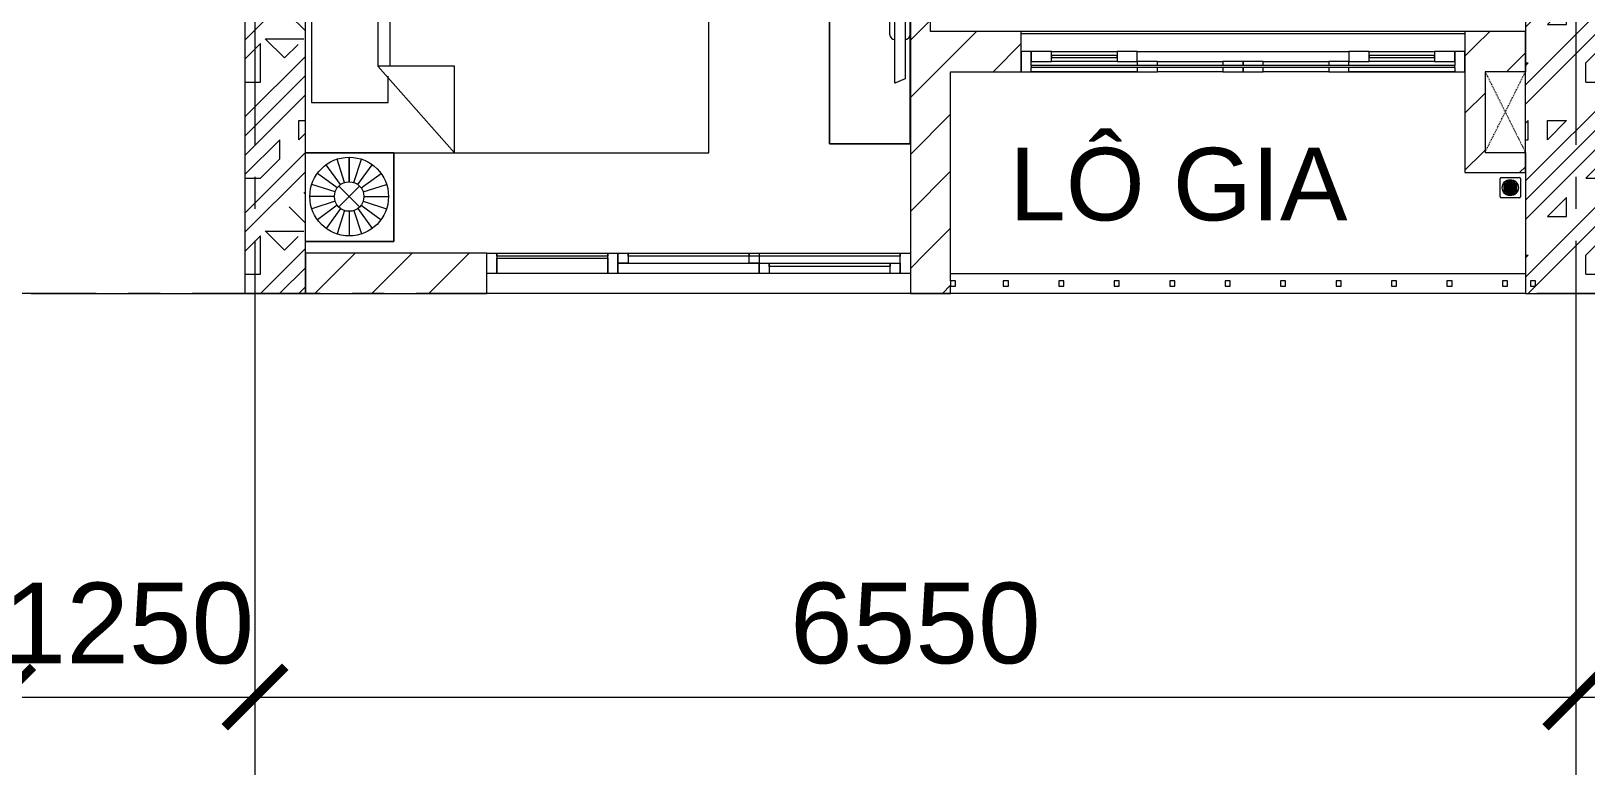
# Model space of a CAD drawing. Header units: millimetres. Extents: x -20144 to 104140, y -11426 to 48263.
# Drawn here: x 9341 to 17051, y -2341 to 1301 of the extents above; entities that cross this region are included whole.
import ezdxf

# ---------------------------------------------------------------- set-up
doc = ezdxf.new("R2010")
doc.units = ezdxf.units.MM
doc.linetypes.add('Dash', pattern=[6.35, 3.175, -3.175])
doc.linetypes.add('Grid Line', pattern=[22.225, 12.7, -3.175, 3.175, -3.175])
for name, color, linetype, lineweight in [('A-DETL-GENF', 31, 'Continuous', 5), ('A-DETL-GENF-HDLN', 161, 'Dash', 5), ('CHU', 181, 'Continuous', 5), ('CUA', 31, 'Continuous', 9), ('DIM', 1, 'Continuous', 5), ('HATCH-TUONG', 152, 'Continuous', 9), ('NET CAT', 3, 'Continuous', 5), ('NET THAY 2', 55, 'Continuous', 5), ('NET-CAT', 3, 'Continuous', 9), ('NET-THAY', 2, 'Continuous', 15), ('THIET BI', 44, 'Continuous', 5), ('THIET-BI', 44, 'Continuous', 5), ('TRUC', 225, 'Continuous', 5)]:
    doc.layers.add(name, color=color, linetype=linetype, lineweight=lineweight)
doc.styles.add('Arial_2', font='arial_1.ttf', dxfattribs={"height": 360})
doc.styles.add('TA1', font='arial_1.ttf')
doc.dimstyles.new('D_200_KTx2', dxfattribs={"dimtxt": 400, "dimasz": 300, "dimexe": 300, "dimexo": 300, "dimgap": 160, "dimtad": 1, "dimdec": 0, "dimzin": 9, "dimtxsty": 'TA1', "dimblk": 'ARCHTICK', "dimcen": 1, "dimdle": 300, "dimclrd": 256, "dimclre": 256, "dimclrt": 7, "dimadec": 0, "dimazin": 0, "dimtfac": 1, "dimtdec": 0, "dimtix": 1, "dimtmove": 1, "dimatfit": 3, "dimldrblk": 'ARCHTICK', "dimfxl": 0, "dimtolj": 1, "dimtzin": 0, "dimlwd": -1, "dimlwe": -1, "dimarcsym": 0})
pattern_1 = [(45, (95.25, 0), (-476.246, 476.246), []), (45, (190.5, 0), (-476.246, 476.246), []), (45, (0, 0), (-476.246, 476.246), []), (45, (476.25, 0), (-476.246, 476.246), []), (45, (571.5, 0), (-476.246, 476.246), []), (0, (381, 95.25), (0, 952.5), [95.25, -857.25]), (0, (476.25, 190.5), (0, 952.5), [95.25, -857.25]), (45, (381, 95.25), (0, 952.49), [134.683, -1212.34]), (45, (476.25, 95.25), (0, 952.49), [134.683, -1212.34]), (0, (381, 95.25), (0, 952.5), [95.25, -857.25]), (90, (-95.25, 95.25), (-952.5, 6e-14), [95.25, -857.25]), (90, (0, 95.25), (-952.5, 6e-14), [190.5, -762]), (45, (-95.25, 190.5), (0, 952.49), [134.683, -1212.34]), (90, (762, 381), (-952.5, 6e-14), [95.25, -857.25]), (0, (666.75, 381), (0, 952.5), [95.25, -857.25]), (45, (666.75, 381), (0, 952.49), [134.683, -1212.34]), (0, (857.25, 95.25), (0, 952.5), [95.25, -857.25]), (0, (857.25, 571.5), (0, 952.5), [95.25, -857.25]), (90, (1047.75, 666.75), (-952.5, 6e-14), [95.25, -857.25]), (45, (857.25, 571.5), (0, 952.49), [269.367, -1077.66]), (45, (952.5, 571.5), (0, 952.49), [134.683, -1212.34]), (45, (1143, 762), (0, 952.49), [134.683, -1212.34]), (0, (1143, 857.25), (0, 952.5), [95.25, -857.25]), (90, (1143, 762), (-952.5, 6e-14), [95.25, -857.25]), (0, (476.25, 762), (0, 952.5), [95.25, -857.25]), (0, (666.75, 857.25), (0, 952.5), [95.25, -857.25]), (90, (571.5, 762), (-952.5, 6e-14), [95.25, -857.25]), (90, (666.75, 762), (-952.5, 6e-14), [95.25, -857.25]), (45, (476.25, 762), (0, 952.49), [134.683, -1212.34]), (45, (666.75, 762), (0, 952.49), [134.683, -1212.34]), (135, (119, 214.8), (-952.49, 6e-14), [134.683, -1212.34]), (135, (238.1, 333.4), (-952.49, 6e-14), [134.683, -1212.34]), (135, (309.56, 404.8), (-952.49, 6e-14), [134.683, -1212.34]), (135, (333.4, 428.6), (-952.49, 6e-14), [134.683, -1212.34]), (135, (381, 476.25), (-952.49, 6e-14), [134.683, -1212.34]), (135, (404.8, 500.06), (-952.49, 6e-14), [134.683, -1212.34]), (135, (476.25, 571.5), (-952.49, 6e-14), [134.683, -1212.34]), (135, (523.9, 619.1), (-952.49, 6e-14), [134.683, -1212.34]), (45, (119, 214.8), (0, 952.49), [95.25, -1251.775]), (45, (238.1, 333.4), (0, 952.49), [67.36, -1279.665]), (45, (404.8, 500.06), (0, 952.49), [67.36, -1279.665]), (45, (309.56, 595.3), (0, 952.49), [67.36, -1279.665]), (45, (476.25, 571.5), (0, 952.49), [67.36, -1279.665]), (45, (381, 666.75), (0, 952.49), [67.36, -1279.665]), (0, (24.2, 309.5), (0, 952.5), [190.043, -762.457]), (0, (238.1, 523.9), (0, 952.5), [95.25, -857.25])]
pattern_2 = [(45, (0, 0), (-141.4214, 141.4214), [])]

# ---------------------------------------------------------------- blocks, each defined once
blk = doc.blocks.new('X-GIUONG1 - X-GIUONG-V33-MẶT BẰNG TẦNG 4')
at = {"layer": 'THIET BI'}
for p, q in [((-1239, 0), (-1239, -439)), ((-1239, -439), (-1239, 0)), ((-1059.6, -158.2), (-1131.2, -59.5)), ((-1039.2, -147.8), (-1076.9, -31.8)), ((-1016.6, -144.2), (-1016.6, -22.2)), ((-993.9, -147.8), (-956.3, -31.8)), ((-973.5, -158.2), (-901.9, -59.5)), ((-800, -439), (-800, 0)), ((-800, 0), (-800, -2000)), ((-800, 0), (-800, -439)), ((-800, 0), (-800, -2000)), ((-550, -30), (-550, -410)), ((-30, -30), (-550, -30)), ((-30, -360), (-30, -30)), ((30, -30), (30, -360)), ((550, -30), (30, -30)), ((800, 0), (502.5, 0)), ((800, 0), (502.5, 0)), ((550, -360), (550, -30)), ((1239, 0), (800, 0)), ((800, 0), (800, -439)), ((800, -2000), (800, 0)), ((1239, 0), (800, 0)), ((800, 0), (800, -439)), ((800, -2000), (800, 0)), ((973.5, -158.2), (901.9, -59.5)), ((993.9, -147.8), (956.3, -31.8)), ((1016.6, -144.2), (1016.6, -22.2)), ((1039.2, -147.8), (1076.9, -31.8)), ((1059.6, -158.2), (1131.2, -59.5)), ((1239, -439), (1239, 0)), ((1239, -439), (1239, 0)), ((-1075.8, -174.4), (-1174.4, -102.7)), ((-957.4, -174.4), (-858.7, -102.7)), ((957.4, -174.4), (858.7, -102.7)), ((1075.8, -174.4), (1174.4, -102.7)), ((-1089.7, -217.4), (-1211.7, -217.4)), ((-1086.1, -194.8), (-1202.1, -157.1)), ((-1068.3, -269.1), (-964.8, -165.6)), ((-1068.3, -165.6), (-964.8, -269.1)), ((-947, -194.8), (-831, -157.1)), ((-943.4, -217.4), (-821.4, -217.4)), ((-821.4, -217.4), (-943.4, -217.4)), ((943.4, -217.4), (821.4, -217.4)), ((821.4, -217.4), (943.4, -217.4)), ((947, -194.8), (831, -157.1)), ((1068.3, -269.1), (964.8, -165.6)), ((1068.3, -165.6), (964.8, -269.1)), ((1086.1, -194.8), (1202.1, -157.1)), ((1089.7, -217.4), (1211.7, -217.4)), ((-1086.1, -240), (-1202.1, -277.7)), ((-1075.8, -260.4), (-1174.4, -332.1)), ((-1059.6, -276.6), (-1131.2, -375.2)), ((-1039.2, -287), (-1076.9, -402.9)), ((-1016.6, -290.5), (-1016.6, -412.5)), ((-993.9, -287), (-956.3, -402.9)), ((-973.5, -276.6), (-901.9, -375.2)), ((-957.4, -260.4), (-858.7, -332.1)), ((-947, -240), (-831, -277.7)), ((947, -240), (831, -277.7)), ((957.4, -260.4), (858.7, -332.1)), ((973.5, -276.6), (901.9, -375.2)), ((993.9, -287), (956.3, -402.9)), ((1016.6, -290.5), (1016.6, -412.5)), ((1039.2, -287), (1076.9, -402.9)), ((1059.6, -276.6), (1131.2, -375.2)), ((1075.8, -260.4), (1174.4, -332.1)), ((1086.1, -240), (1202.1, -277.7)), ((-370, -360), (-800, -740)), ((-370, -740), (-370, -360)), ((800, -360), (-370, -360)), ((-1239, -439), (-800, -439)), ((-800, -439), (-1239, -439)), ((-550, -410), (-420, -410)), ((-370, -420), (800, -420)), ((800, -439), (1239, -439)), ((800, -439), (1239, -439)), ((-800, -740), (-370, -740)), ((-800, -2000), (800, -2000)), ((-800, -2000), (800, -2000))]:
    blk.add_line(p, q, dxfattribs=at)
for centre, radius in [((-1016.6, -217.4), 195.1), ((1016.6, -217.4), 195.1), ((-1016.6, -217.4), 73.2), ((1016.6, -217.4), 73.2)]:
    blk.add_circle(centre, radius, dxfattribs=at)
blk = doc.blocks.new('X-TV1 - X-TV 4-688008-MẶT BẰNG TẦNG 4')
at = {"layer": 'THIET BI'}
for p, q in [((1600, 400), (0, 400)), ((0, 400), (0, 0)), ((0, 400), (1600, 400)), ((0, 0), (0, 400)), ((1600, 0), (1600, 400)), ((1600, 400), (1600, 0)), ((540, 100), (1060, 100)), ((800, 100), (800, 75)), ((300, 75), (1300, 75)), ((322.5, 25), (300, 75)), ((1277.5, 25), (322.5, 25)), ((1300, 75), (1277.5, 25)), ((0, 0), (1600, 0)), ((1060, 0), (540, 0))]:
    blk.add_line(p, q, dxfattribs=at)
for centre, start_param, end_param in [((540, 75), 0, 1.570796), ((1060, 75), 4.712389, 6.283185), ((540, 25), 1.570796, 3.141593), ((1060, 25), 3.141593, 4.712389)]:
    blk.add_ellipse(centre, major_axis=(0, 25), ratio=0.9, start_param=start_param, end_param=end_param, dxfattribs=at)
blk = doc.blocks.new('CUA LO GIA - DB6-937381-MẶT BẰNG TẦNG 4')
at = {"layer": 'CUA'}
for p, q in [((-1050, 100), (-1100, 100)), ((-1100, 100), (-1100, 0)), ((-1050, 80), (-1050, 100)), ((-1050, 100), (-525, 100)), ((-1050, 80), (1050, 80)), ((-1050, 80), (-1050, 70)), ((-425, 100), (-525, 100)), ((-525, 100), (-525, 80)), ((-425, 80), (-425, 100)), ((-425, 100), (-100, 100)), ((0, 100), (-100, 100)), ((-100, 100), (-100, 80)), ((100, 100), (0, 100)), ((0, 100), (0, 80)), ((0, 80), (0, 100)), ((100, 80), (100, 100)), ((100, 100), (425, 100)), ((525, 100), (425, 100)), ((425, 100), (425, 80)), ((525, 100), (1050, 100)), ((525, 80), (525, 100)), ((1100, 100), (1050, 100)), ((1050, 100), (1050, 80)), ((1050, 70), (1050, 80)), ((1100, 0), (1100, 100)), ((-1100, 0), (-1050, 0)), ((-1050, 0), (-1050, 70)), ((-1050, 70), (1050, 70)), ((-950, 50), (-1050, 50)), ((-1050, 50), (-1050, 0)), ((-1050, 0), (-950, 0)), ((-950, 0), (-950, 50)), ((-950, 50), (-625, 50)), ((-625, 30), (-950, 30)), ((-950, 30), (-950, 20)), ((-950, 20), (-625, 20)), ((-625, 0), (-950, 0)), ((-525, 50), (-625, 50)), ((-625, 50), (-625, 0)), ((-625, 20), (-625, 30)), ((-625, 0), (-525, 0)), ((-525, 70), (-525, 50)), ((-525, 50), (-425, 50)), ((-525, 0), (-525, 50)), ((525, 0), (-525, 0)), ((-425, 50), (-425, 70)), ((-100, 50), (-425, 50)), ((-100, 70), (-100, 50)), ((-100, 50), (0, 50)), ((0, 70), (0, 50)), ((0, 50), (0, 70)), ((0, 50), (100, 50)), ((100, 50), (100, 70)), ((425, 50), (100, 50)), ((425, 70), (425, 50)), ((425, 50), (525, 50)), ((525, 50), (525, 70)), ((625, 50), (525, 50)), ((525, 50), (525, 0)), ((525, 0), (625, 0)), ((625, 0), (625, 50)), ((625, 50), (950, 50)), ((950, 30), (625, 30)), ((625, 30), (625, 20)), ((625, 20), (950, 20)), ((950, 0), (625, 0)), ((1050, 50), (950, 50)), ((950, 50), (950, 0)), ((950, 20), (950, 30)), ((950, 0), (1050, 0)), ((1050, 70), (1050, 0)), ((1050, 0), (1050, 50)), ((1050, 0), (1100, 0))]:
    blk.add_line(p, q, dxfattribs=at)
blk = doc.blocks.new('X-PHONG NGU 2 - X-PHONG NGU 2_Recovery_-933566-MẶT BẰNG TẦNG 4')
at = {"layer": 'CUA'}
for p, q in [((-1050, 100), (-1000, 100)), ((-1050, 0), (-1050, 100)), ((-1000, 100), (-450, 100)), ((-1000, 85), (-1000, 100)), ((-1000, 100), (-1000, 0)), ((-450, 85), (-1000, 85)), ((-450, 100), (-450, 85)), ((-450, 100), (-400, 100)), ((-450, 0), (-450, 100)), ((-400, 100), (-350, 100)), ((-400, 50), (-400, 100)), ((-400, 100), (-400, 0)), ((-350, 100), (250, 100)), ((-350, 85), (-350, 100)), ((-350, 100), (-350, 50)), ((250, 85), (-350, 85)), ((250, 100), (1000, 100)), ((250, 85), (250, 100)), ((250, 100), (250, 85)), ((250, 100), (300, 100)), ((250, 50), (250, 100)), ((1000, 85), (250, 85)), ((300, 100), (300, 50)), ((1000, 100), (1000, 85)), ((1000, 100), (1050, 100)), ((1000, 0), (1000, 100)), ((1050, 100), (1050, 0)), ((-1000, 0), (-1050, 0)), ((-1000, 75), (-450, 75)), ((-1000, 0), (-1000, 75)), ((-450, 0), (-1000, 0)), ((-450, 75), (-450, 0)), ((-400, 0), (-450, 0)), ((-400, 50), (300, 50)), ((-400, 0), (-400, 50)), ((-350, 50), (-400, 50)), ((300, 0), (-400, 0)), ((300, 50), (250, 50)), ((300, 50), (300, 0)), ((300, 50), (350, 50)), ((300, 0), (300, 50)), ((350, 0), (300, 0)), ((350, 50), (950, 50)), ((350, 35), (350, 50)), ((350, 50), (350, 0)), ((950, 35), (350, 35)), ((950, 0), (350, 0)), ((950, 50), (950, 35)), ((950, 50), (1000, 50)), ((950, 0), (950, 50)), ((1000, 0), (950, 0)), ((1000, 50), (1000, 0)), ((1050, 0), (1000, 0))]:
    blk.add_line(p, q, dxfattribs=at)
blk = doc.blocks.new('Railing - 25mm-924614-MẶT BẰNG TẦNG 4')
at = {"layer": 'NET THAY 2'}
for p, q in [((12.5, 12.5), (-12.5, 12.5)), ((-12.5, 12.5), (-12.5, -12.5)), ((12.5, -12.5), (12.5, 12.5)), ((-12.5, -12.5), (12.5, -12.5))]:
    blk.add_line(p, q, dxfattribs=at)
blk = doc.blocks.new('Railing - Railing-960403-MẶT BẰNG TẦNG 4')
at = {"rotation": 89.99999999999973}
for p in [(13911.6, 49.9), (14174.1, 49.9), (14449.1, 49.9), (14724.1, 49.9), (14999.1, 49.9), (15274.1, 49.9), (15549.1, 49.9), (15824.1, 49.9), (16099.1, 49.9), (16374.1, 49.9), (16649.1, 49.9), (16788, 49.9)]:
    blk.add_blockref('Railing - 25mm-924614-MẶT BẰNG TẦNG 4', p, dxfattribs=at)
blk = doc.blocks.new('X-PHEU - X-PHEU-399631-MẶT BẰNG TẦNG 4')
at = {"layer": 'THIET-BI'}
for p, q in [((25, 29), (25, 121)), ((29, 125), (121, 125)), ((42.5, 90.5), (42.5, 59.5)), ((47.5, 51.8), (47.5, 98.2)), ((52.5, 103.1), (52.5, 46.9)), ((57.5, 43.5), (57.5, 106.5)), ((62.5, 108.8), (62.5, 41.2)), ((67.5, 39.8), (67.5, 110.2)), ((72.5, 110.9), (72.5, 78.1)), ((77.5, 78.1), (77.5, 110.9)), ((82.5, 110.2), (82.5, 39.8)), ((87.5, 41.2), (87.5, 108.8)), ((92.5, 106.5), (92.5, 43.5)), ((97.5, 46.9), (97.5, 103.1)), ((102.5, 98.2), (102.5, 51.8)), ((107.5, 59.5), (107.5, 90.5)), ((125, 121), (125, 29)), ((121, 25), (29, 25)), ((72.5, 71.9), (72.5, 39.1)), ((77.5, 39.1), (77.5, 71.9))]:
    blk.add_line(p, q, dxfattribs=at)
blk.add_circle((75, 75), 40, dxfattribs=at)
for centre, radius, start, end in [((29, 121), 4, 90, 180), ((75, 75), 36, 139.80824, 154.52563), ((75, 75), 36, 119.0853, 128.68219), ((75, 75), 36, 102.0247, 110.31751), ((75, 75), 4, 128.68219, 231.31781), ((75, 75), 36, 90, 93.98208), ((75, 75), 36, 86.01792, 90), ((75, 75), 4, 308.68219, 51.31781), ((75, 75), 36, 69.68249, 77.9753), ((75, 75), 36, 51.31781, 60.9147), ((75, 75), 36, 25.47437, 40.19176), ((121, 121), 4, 0, 90), ((29, 29), 4, 180, 270), ((75, 75), 36, 205.47437, 220.19176), ((75, 75), 36, 231.31781, 240.9147), ((75, 75), 36, 249.68249, 257.9753), ((75, 75), 36, 266.01792, 270), ((75, 75), 36, 270, 273.98208), ((75, 75), 36, 282.0247, 290.31751), ((75, 75), 36, 299.0853, 308.68219), ((75, 75), 36, 319.80824, 334.52563), ((121, 29), 4, 270, 360)]:
    blk.add_arc(centre, radius, start, end, dxfattribs=at)
blk = doc.blocks.new('Family1 - Family1-919530-MẶT BẰNG TẦNG 4')
at = {"layer": 'A-DETL-GENF'}
for p, q in [((200, 400), (0, 400)), ((0, 400), (0, 0)), ((200, 0), (200, 400)), ((0, 0), (200, 0))]:
    blk.add_line(p, q, dxfattribs=at)
at = {"layer": 'A-DETL-GENF-HDLN'}
for p, q in [((0, 400), (200, 0.8)), ((0, 0), (200, 399.2))]:
    blk.add_line(p, q, dxfattribs=at)
blk = doc.blocks.new('_ARCHTICK')
at = {"color": 0, "linetype": 'ByBlock', "const_width": 0.15}
blk.add_lwpolyline([(-0.5, -0.5), (0.5, 0.5)], dxfattribs=at)
blk = doc.blocks.new('*D318')
at = {"layer": 'Defpoints', "color": 0, "transparency": 16777216}
for p in [(7950.5, -0.1), (9200.5, -0.1), (9200.5, -2000.1)]:
    blk.add_point(p, dxfattribs=at)
at = {"layer": 'DIM', "transparency": 16777216}
for p, q in [((7950.5, -300.1), (7950.5, -2300.1)), ((9200.5, -300.1), (9200.5, -2300.1)), ((7950.5, -2000.1), (7650.5, -2000.1)), ((7950.5, -2000.1), (9200.5, -2000.1)), ((9200.5, -2000.1), (9500.5, -2000.1))]:
    blk.add_line(p, q, dxfattribs=at)
at = {"layer": 'DIM', "transparency": 16777216, "xscale": 300, "yscale": 300, "zscale": 300}
blk.add_blockref('_ARCHTICK', (7950.5, -2000.1), dxfattribs=at)
at = {"layer": 'DIM', "transparency": 16777216, "xscale": 300, "yscale": 300, "zscale": 300, "rotation": 180}
blk.add_blockref('_ARCHTICK', (9200.5, -2000.1), dxfattribs=at)
at = {"layer": 'DIM', "color": 7, "transparency": 16777216, "insert": (8575.5, -1635.8), "char_height": 400, "attachment_point": 5, "style": 'TA1'}
blk.add_mtext('\\A1;1250', dxfattribs=at)
blk = doc.blocks.new('*D319')
at = {"layer": 'Defpoints', "color": 0, "transparency": 16777216}
for p in [(9200.5, -0.1), (10450.5, -0.1), (10450.5, -2000.1)]:
    blk.add_point(p, dxfattribs=at)
at = {"layer": 'DIM', "transparency": 16777216}
for p, q in [((9200.5, -300.1), (9200.5, -2300.1)), ((10450.5, -300.1), (10450.5, -2300.1)), ((9200.5, -2000.1), (8900.5, -2000.1)), ((9200.5, -2000.1), (10450.5, -2000.1)), ((10450.5, -2000.1), (10750.5, -2000.1))]:
    blk.add_line(p, q, dxfattribs=at)
at = {"layer": 'DIM', "transparency": 16777216, "xscale": 300, "yscale": 300, "zscale": 300}
blk.add_blockref('_ARCHTICK', (9200.5, -2000.1), dxfattribs=at)
at = {"layer": 'DIM', "transparency": 16777216, "xscale": 300, "yscale": 300, "zscale": 300, "rotation": 180}
blk.add_blockref('_ARCHTICK', (10450.5, -2000.1), dxfattribs=at)
at = {"layer": 'DIM', "color": 7, "transparency": 16777216, "insert": (9825.5, -1635.8), "char_height": 400, "attachment_point": 5, "style": 'TA1'}
blk.add_mtext('\\A1;1250', dxfattribs=at)
blk = doc.blocks.new('*D320')
at = {"layer": 'Defpoints', "color": 0, "transparency": 16777216}
for p in [(10450.5, -0.1), (17000.5, -0.1), (17000.5, -2000.1)]:
    blk.add_point(p, dxfattribs=at)
at = {"layer": 'DIM', "transparency": 16777216}
for p, q in [((10450.5, -300.1), (10450.5, -2300.1)), ((17000.5, -300.1), (17000.5, -2300.1)), ((10150.5, -2000.1), (17300.5, -2000.1))]:
    blk.add_line(p, q, dxfattribs=at)
at = {"layer": 'DIM', "transparency": 16777216, "xscale": 300, "yscale": 300, "zscale": 300, "rotation": 180}
blk.add_blockref('_ARCHTICK', (10450.5, -2000.1), dxfattribs=at)
at = {"layer": 'DIM', "transparency": 16777216, "xscale": 300, "yscale": 300, "zscale": 300}
blk.add_blockref('_ARCHTICK', (17000.5, -2000.1), dxfattribs=at)
at = {"layer": 'DIM', "color": 7, "transparency": 16777216, "insert": (13725.5, -1635.8), "char_height": 400, "attachment_point": 5, "style": 'TA1'}
blk.add_mtext('\\A1;6550', dxfattribs=at)
blk = doc.blocks.new('*D321')
at = {"layer": 'Defpoints', "color": 0, "transparency": 16777216}
for p in [(17000.5, -0.1), (19900.5, -0.1), (19900.5, -2000.1)]:
    blk.add_point(p, dxfattribs=at)
at = {"layer": 'DIM', "transparency": 16777216}
for p, q in [((17000.5, -300.1), (17000.5, -2300.1)), ((19900.5, -300.1), (19900.5, -2300.1)), ((16700.5, -2000.1), (20200.5, -2000.1))]:
    blk.add_line(p, q, dxfattribs=at)
at = {"layer": 'DIM', "transparency": 16777216, "xscale": 300, "yscale": 300, "zscale": 300, "rotation": 180}
blk.add_blockref('_ARCHTICK', (17000.5, -2000.1), dxfattribs=at)
at = {"layer": 'DIM', "transparency": 16777216, "xscale": 300, "yscale": 300, "zscale": 300}
blk.add_blockref('_ARCHTICK', (19900.5, -2000.1), dxfattribs=at)
at = {"layer": 'DIM', "color": 7, "transparency": 16777216, "insert": (18450.5, -1635.8), "char_height": 400, "attachment_point": 5, "style": 'TA1'}
blk.add_mtext('\\A1;2900', dxfattribs=at)

msp = doc.modelspace()

# ---------------------------------------------------------------- hatches: boundary and pattern name
at = {"layer": 'HATCH-TUONG', "lineweight": 5}
h = msp.add_hatch(dxfattribs=at)
h.set_pattern_fill('FP_6', color=256, style=0, pattern_type=2)
h.set_pattern_definition(pattern_2)
h.paths.add_polyline_path([(13700.5, 1299.9), (13800.5, 1299.9), (13800.5, 3452.2), (13700.5, 3452.2), (13700.5, 2670.3)], flags=0)
h.paths.add_polyline_path([(13800.5, 4352.2), (13800.5, 5159.9), (13700.5, 5159.9), (13700.5, 4352.2)], flags=0)
h = msp.add_hatch(dxfattribs=at)
h.set_pattern_fill('FP_6', color=256, style=0, pattern_type=2)
h.set_pattern_definition(pattern_2)
h.paths.add_polyline_path([(16500.5, 1099.9), (16500.5, 1299.9), (16450.5, 1299.9), (16450.5, 1099.9)], flags=0)
h.paths.add_polyline_path([(13700.5, 1099.9), (14250.5, 1099.9), (14250.5, 1299.9), (13700.5, 1299.9)], flags=0)
h = msp.add_hatch(dxfattribs=at)
h.set_pattern_fill('FP_6', color=256, style=0, pattern_type=2)
h.set_pattern_definition(pattern_2)
h.paths.add_polyline_path([(16550.5, 1099.9), (16750.5, 1099.9), (16750.5, 1299.9), (16500.5, 1299.9), (16500.5, 1099.9)], flags=0)
h = msp.add_hatch(dxfattribs=at)
h.set_pattern_fill('FP_6', color=256, style=0, pattern_type=2)
h.set_pattern_definition(pattern_2)
h.paths.add_polyline_path([(13700.5, 199.9), (13900.5, 199.9), (13900.5, 1099.9), (13700.5, 1099.9), (13700.5, 745)], flags=0)
h = msp.add_hatch(dxfattribs=at)
h.set_pattern_fill('FP_6', color=256, style=0, pattern_type=2)
h.set_pattern_definition(pattern_2)
h.paths.add_polyline_path([(16550.5, 699.9), (16550.5, 1099.9), (16450.5, 1099.9), (16450.5, 699.9)], flags=0)
h = msp.add_hatch(dxfattribs=at)
h.set_pattern_fill('FP_6', color=256, style=0, pattern_type=2)
h.set_pattern_definition(pattern_2)
h.paths.add_polyline_path([(16750.5, 599.9), (16750.5, 699.9), (16450.5, 699.9), (16450.5, 599.9), (16550.5, 599.9)], flags=0)
h = msp.add_hatch(dxfattribs=at)
h.set_pattern_fill('FP_6', color=256, style=0, pattern_type=2)
h.set_pattern_definition(pattern_2)
h.paths.add_polyline_path([(13899.1, -0.1), (13900.5, -0.1), (13900.5, 199.9), (13700.5, 199.9), (13700.5, -0.1)], flags=0)
h.paths.add_polyline_path([(11600.5, -0.1), (11600.5, 199.9), (10700.5, 199.9), (10700.5, -0.1)], flags=0)
at = {"layer": 'NET CAT'}
h = msp.add_hatch(dxfattribs=at)
h.set_pattern_fill('FP_1', color=256, style=0, pattern_type=2)
h.set_pattern_definition(pattern_1)
h.paths.add_polyline_path([(10700.5, -0.1), (10700.5, 1999.9), (10400.5, 1999.9), (10400.5, -0.1)], flags=0)
h = msp.add_hatch(dxfattribs=at)
h.set_pattern_fill('FP_1', color=256, style=0, pattern_type=2)
h.set_pattern_definition(pattern_1)
h.paths.add_polyline_path([(16750.5, -0.1), (17250.5, -0.1), (17250.5, 1799.9), (16750.5, 1799.9), (16750.5, 699.9)], flags=0)
h.paths.add_polyline_path([(16800.5, 37.4), (16775.5, 37.4), (16775.5, 62.4), (16800.5, 62.4)], flags=0)
h.paths.add_polyline_path([(17225.5, 37.4), (17200.5, 37.4), (17200.5, 62.4), (17225.5, 62.4)], flags=0)

# ---------------------------------------------------------------- linework, layer by layer
at = {"layer": 'NET CAT', "lineweight": 13}
for p, q in [((10400.5, 1999.9), (10400.5, -0.1)), ((10700.5, -0.1), (10700.5, 1999.9)), ((16750.5, 1799.9), (16750.5, 1099.9)), ((16750.5, 699.9), (16750.5, -0.1)), ((10400.5, -0.1), (10700.5, -0.1)), ((16750.5, -0.1), (17250.5, -0.1))]:
    msp.add_line(p, q, dxfattribs=at)
at = {"layer": 'NET-CAT', "lineweight": 15}
for p, q in [((13700.5, 3452.2), (13700.5, 1299.9)), ((13800.5, 1299.9), (13800.5, 3452.2)), ((13700.5, 1299.9), (13700.5, 1099.9)), ((14250.5, 1299.9), (13800.5, 1299.9)), ((14250.5, 1099.9), (14250.5, 1299.9)), ((16500.5, 1299.9), (16450.5, 1299.9)), ((16450.5, 1299.9), (16450.5, 1099.9)), ((16750.5, 1299.9), (16500.5, 1299.9)), ((16750.5, 1099.9), (16750.5, 1299.9)), ((13700.5, 1099.9), (13700.5, 199.9)), ((13900.5, 1099.9), (14250.5, 1099.9)), ((13900.5, 199.9), (13900.5, 1099.9)), ((16450.5, 1099.9), (16450.5, 699.9)), ((16450.5, 699.9), (16450.5, 599.9)), ((16750.5, 599.9), (16750.5, 699.9)), ((16450.5, 599.9), (16750.5, 599.9)), ((11600.5, 199.9), (10700.5, 199.9)), ((10700.5, 199.9), (10700.5, -0.1)), ((13900.5, 62.4), (13900.5, 199.9)), ((11600.5, -0.1), (11600.5, 99.9)), ((13700.5, 99.9), (13700.5, -0.1)), ((13900.5, -0.1), (13900.5, 37.4)), ((10700.5, -0.1), (11600.5, -0.1)), ((13700.5, -0.1), (13900.5, -0.1))]:
    msp.add_line(p, q, dxfattribs=at)
at = {"layer": 'NET-THAY', "lineweight": 9}
for p, q in [((16450.5, 1299.9), (14250.5, 1299.9)), ((14250.5, 1289.9), (16450.5, 1289.9)), ((14300.5, 1099.9), (14825.5, 1099.9)), ((15875.5, 1099.9), (16400.5, 1099.9)), ((13900.5, 99.9), (16750.5, 99.9)), ((9340.5, -0.1), (10400.5, -0.1)), ((13700.5, -0.1), (11600.5, -0.1)), ((16750.5, -0.1), (13900.5, -0.1))]:
    msp.add_line(p, q, dxfattribs=at)
at = {"layer": 'TRUC', "linetype": 'Grid Line', "ltscale": 50}
for p, q in [((10450.5, 43599.9), (10450.5, -4500.1)), ((17000.5, 43599.9), (17000.5, -4500.1)), ((43000.5, -0.1), (-12092.4, -0.1))]:
    msp.add_line(p, q, dxfattribs=at)

# ---------------------------------------------------------------- block references
at = {"color": 253, "lineweight": 9}
for name, p, rotation in [('X-GIUONG1 - X-GIUONG-V33-MẶT BẰNG TẦNG 4', (10700.5, 1497.5), 90), ('X-TV1 - X-TV 4-688008-MẶT BẰNG TẦNG 4', (13699.1, 742.5), 90), ('CUA LO GIA - DB6-937381-MẶT BẰNG TẦNG 4', (15350.5, 1199.9), 180), ('X-PHEU - X-PHEU-399631-MẶT BẰNG TẦNG 4', (16750.5, 599.9), 180)]:
    msp.add_blockref(name, p, dxfattribs=dict(at, rotation=rotation))
at = {"color": 253, "lineweight": 5}
msp.add_blockref('Family1 - Family1-919530-MẶT BẰNG TẦNG 4', (16550.5, 699.9), dxfattribs=at)
at = {"color": 253, "lineweight": 9}
for name, p in [('X-PHONG NGU 2 - X-PHONG NGU 2_Recovery_-933566-MẶT BẰNG TẦNG 4', (12650.5, 99.9)), ('Railing - Railing-960403-MẶT BẰNG TẦNG 4', (0, 0))]:
    msp.add_blockref(name, p, dxfattribs=at)

# ---------------------------------------------------------------- texts
at = {"layer": 'CHU', "color": 253, "insert": (14191.9, 722.5), "char_height": 360, "width": 2422, "attachment_point": 1, "line_spacing_factor": 0.936439, "style": 'Arial_2'}
msp.add_mtext('\\pt2540.0016,5079.9996,7620.0012,10159.9992,12700.0008,15239.9988,17780.0004,20319.9984,22860,25400.0016,27939.9996,30480.0012,33019.9992,35560.0008,38099.9988,40640.0004,43179.9984,45720,48260.0016,50799.9996,53340.0012,55879.9992,58420.0008,60959.9988,63500.0004,66039.9984,68580,71120.0016,73659.9996,76200.0012,78739.9992,81280.0008;LÔ GIA', dxfattribs=at)

# ---------------------------------------------------------------- dimensions: what is measured, and where the dimension line sits
at = {"layer": 'DIM'}
for base, p1, p2, picture, middle in [((9200.5, -2000.1), (7950.5, -0.1), (9200.5, -0.1), '*D318', (8575.5, -1635.8)), ((10450.5, -2000.1), (9200.5, -0.1), (10450.5, -0.1), '*D319', (9825.5, -1635.8)), ((17000.5, -2000.1), (10450.5, -0.1), (17000.5, -0.1), '*D320', (13725.5, -1635.8)), ((19900.5, -2000.1), (17000.5, -0.1), (19900.5, -0.1), '*D321', (18450.5, -1635.8))]:
    dim = msp.add_linear_dim(base=base, p1=p1, p2=p2, dimstyle='D_200_KTx2', dxfattribs=at)
    dim.commit()
    dim.dimension.update_dxf_attribs({"geometry": picture, "text_midpoint": middle})

doc.saveas('drawing.dxf')
